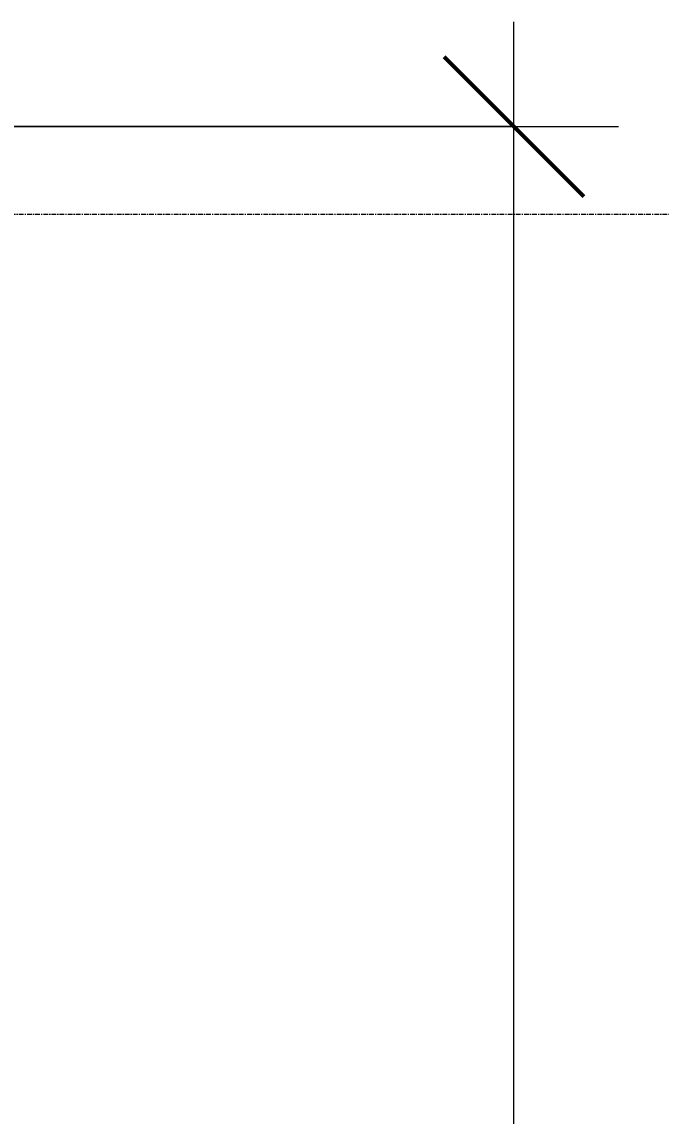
# Model space of a CAD drawing. Header units: inches. Extents: x -4294 to -464, y 9706 to 12475.
# Drawn here: x -2051.9 to -1983.2, y 10742.4 to 10859.9 of the extents above; entities that cross this region are included whole.
import ezdxf

# ---------------------------------------------------------------- set-up
doc = ezdxf.new("R2010")
doc.units = ezdxf.units.IN
doc.header["$MEASUREMENT"] = 0
doc.linetypes.add('Grid Line 1_2_', pattern=[0.875, 0.5, -0.125, 0.125, -0.125])
for name, color, linetype, lineweight in [('0-1', 7, 'Continuous', 5), ('A-ANNO-DIMS', 211, 'Continuous', 9), ('A-ANNO-DIMS-120', 211, 'Continuous', 9), ('S-GRID-1', 1, 'Grid Line 1_2_', 9)]:
    doc.layers.add(name, color=color, linetype=linetype, lineweight=lineweight)
doc.styles.add('Century Gothic', font='ufonts.com_century-gothic.ttf', dxfattribs={"height": 11.25})
doc.dimstyles.new('OD__1_8__Tol__', dxfattribs={"dimscale": 12, "dimtxt": 11.746893, "dimasz": 1.25, "dimexe": 0.9375, "dimexo": 0.625, "dimgap": 0.15625, "dimtad": 1, "dimdec": 3, "dimrnd": 0.125, "dimzin": 3, "dimdsep": 46, "dimlunit": 4, "dimtxsty": 'Century Gothic', "dimblk1": 'OBLIQUE', "dimblk2": 'OBLIQUE', "dimsah": 1, "dimcen": 0.09, "dimdle": 0.9375, "dimazin": 0, "dimtfac": 1, "dimtdec": 4, "dimtix": 1, "dimtmove": 0, "dimatfit": 3, "dimfxl": 1, "dimtvp": 1, "dimtfill": 1, "dimfrac": 2, "dimtolj": 1, "dimtzin": 0, "dimarcsym": 2})

# ---------------------------------------------------------------- blocks, each defined once
blk = doc.blocks.new('CTR - 1st Phase - Shell_rvt-1-FLOOR PLAN - 2ND FLOOR')
at = {"layer": 'S-GRID-1'}
blk.add_line((-464.45, 10839.19), (-4232.19, 10839.19), dxfattribs=at)
blk = doc.blocks.new('DIMBLOCK29-FLOOR PLAN - 2ND FLOOR')
at = {"layer": 'A-ANNO-DIMS-120'}
for p, q in [((-1999.05, 10415.79), (-1999.05, 10859.89)), ((-2064.86, 10848.64), (-1987.8, 10848.64)), ((-1999.05, 10848.64), (-2064.86, 10848.64)), ((-2068.67, 10415.79), (-1987.8, 10415.79)), ((-1999.05, 10415.79), (-2068.67, 10415.79))]:
    blk.add_line(p, q, dxfattribs=at)
at = {"layer": 'A-ANNO-DIMS-120', "lineweight": 50}
for p, q in [((-1999.05, 10848.64), (-2006.55, 10856.14)), ((-1999.05, 10848.64), (-1991.55, 10841.14)), ((-1999.05, 10415.79), (-2006.55, 10423.29)), ((-1999.05, 10415.79), (-1991.55, 10408.29))]:
    blk.add_line(p, q, dxfattribs=at)
at = {"layer": 'A-ANNO-DIMS-120', "color": 0, "insert": (-2015.35, 10593.8), "char_height": 11.25, "width": 92.1851, "attachment_point": 1, "rotation": 90, "line_spacing_factor": 0.984502, "style": 'Century Gothic', "bg_fill": 3, "box_fill_scale": 1.25, "bg_fill_color": 256, "bg_fill_true_color": 13158600, "bg_fill_transparency": 0}
blk.add_mtext('36\' - 0 7/8"', dxfattribs=at)
blk = doc.blocks.new('_Oblique')
at = {"color": 0, "linetype": 'ByBlock', "lineweight": -2}
blk.add_line((-0.5, -0.5), (0.5, 0.5), dxfattribs=at)

msp = doc.modelspace()

# ---------------------------------------------------------------- block references
at = {"layer": '0-1'}
msp.add_blockref('CTR - 1st Phase - Shell_rvt-1-FLOOR PLAN - 2ND FLOOR', (0, 0), dxfattribs=at)

# ---------------------------------------------------------------- next in the draw order: dimensions: what is measured, and where the dimension line sits
at = {"layer": 'A-ANNO-DIMS'}
dim = msp.add_linear_dim(base=(-1999.0536, 10848.6394), p1=(-2076.1737, 10415.7894), p2=(-2072.3612, 10848.6394), angle=90, dimstyle='OD__1_8__Tol__', override={"dimpost": '<>', "dimfxl": 432.86679}, dxfattribs=at)
dim.commit()
dim.dimension.update_dxf_attribs({"geometry": 'DIMBLOCK29-FLOOR PLAN - 2ND FLOOR', "text_midpoint": (-2007.4599, 10632.2144)})

doc.saveas('drawing.dxf')
